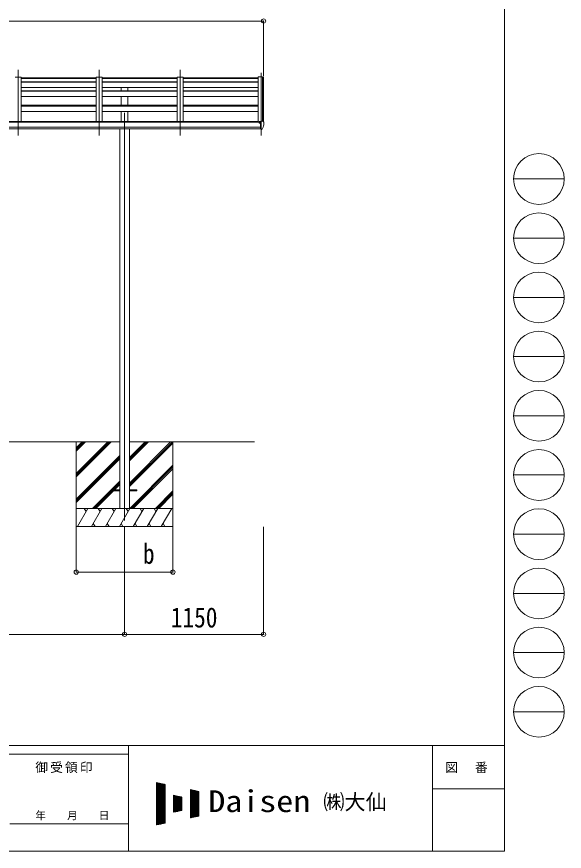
# Model space of a CAD drawing. Units: millimetres at full size; details may follow other scales. Extents: x -9783 to 9892, y -6828 to 6752.
# Drawn here: x 5362 to 9892, y -6828 to 80 of the extents above; entities that cross this region are included whole.
import ezdxf
from ezdxf.enums import TextEntityAlignment as Align

# ---------------------------------------------------------------- set-up
doc = ezdxf.new("R2010")
doc.units = ezdxf.units.MM
doc.header["$LTSCALE"] = 35
doc.header["$PDMODE"] = 32
doc.header["$PDSIZE"] = 35
for name, color, linetype, lineweight in [('0-0_0', 7, 'Continuous', 9), ('0-1_本体', 4, 'Continuous', 9), ('0-2_部品', 7, 'Continuous', 9), ('0-8_PARTS2', 2, 'Continuous', 9), ('0-A_寸法', 6, 'Continuous', 9), ('F-0_240', 7, 'Continuous', 9)]:
    doc.layers.add(name, color=color, linetype=linetype, lineweight=lineweight)
doc.styles.add('ＭＳ ゴシック', font='')
doc.styles.get('ＭＳ ゴシック').set_extended_font_data('MS Gothic')

msp = doc.modelspace()

# ---------------------------------------------------------------- linework, layer by layer
at = {"layer": '0-0_0'}
for p, q in [((3193.58, -3439.42), (6214.58, -3439.42)), ((5854.08, -3439.42), (5854.08, -4139.42)), ((5854.08, -3700.15), (6114.81, -3439.42)), ((5854.08, -3714.29), (6128.96, -3439.42)), ((5854.08, -3728.44), (6143.1, -3439.42)), ((5854.08, -3516.31), (5930.96, -3439.42)), ((5854.08, -3502.16), (5916.82, -3439.42)), ((5854.08, -3488.02), (5902.68, -3439.42)), ((6293.58, -3439.42), (7330.08, -3439.42)), ((6293.58, -3781.15), (6635.31, -3439.42)), ((6293.58, -3795.29), (6649.46, -3439.42)), ((6293.58, -3597.3), (6451.46, -3439.42)), ((6293.58, -3583.16), (6437.32, -3439.42)), ((6293.58, -3569.02), (6423.18, -3439.42)), ((6293.58, -3809.44), (6654.08, -3448.94)), ((6654.08, -3439.42), (6654.08, -4139.42)), ((5854.08, -3912.28), (6214.58, -3551.79)), ((5854.08, -3926.43), (6214.58, -3565.93)), ((5854.08, -3940.57), (6214.58, -3580.07)), ((6297.44, -3989.42), (6654.08, -3632.79)), ((6311.58, -3989.42), (6654.08, -3646.93)), ((6325.73, -3989.42), (6654.08, -3661.07)), ((5989.07, -3989.42), (6214.58, -3763.92)), ((6157.73, -3834.91), (6214.58, -3778.06)), ((6171.87, -3834.91), (6214.58, -3792.2)), ((6003.22, -3989.42), (6154.08, -3838.56)), ((6017.36, -3989.42), (6162.87, -3843.91)), ((6509.57, -3989.42), (6654.08, -3844.92)), ((6523.72, -3989.42), (6654.08, -3859.06)), ((6537.86, -3989.42), (6654.08, -3873.2)), ((6654.08, -3989.42), (5854.08, -3989.42)), ((5864.37, -4139.42), (5950.97, -3989.42)), ((5935.97, -4015.41), (5920.97, -3989.42)), ((5979.84, -4139.42), (6066.44, -3989.42)), ((6051.44, -4015.41), (6036.44, -3989.42)), ((6095.31, -4139.42), (6181.91, -3989.42)), ((6166.91, -4015.41), (6151.91, -3989.42)), ((6210.78, -4139.42), (6297.38, -3989.42)), ((6282.38, -4015.41), (6267.38, -3989.42)), ((6326.25, -4139.42), (6412.85, -3989.42)), ((6397.85, -4015.41), (6382.85, -3989.42)), ((6441.72, -4139.42), (6528.32, -3989.42)), ((6498.32, -3989.42), (6513.32, -4015.41)), ((6557.19, -4139.42), (6643.8, -3989.42)), ((5854.08, -4139.42), (6654.08, -4139.42)), ((5994.84, -4113.45), (6009.84, -4139.42)), ((6110.31, -4113.44), (6125.31, -4139.42)), ((6225.78, -4113.44), (6240.78, -4139.42)), ((6341.25, -4113.45), (6356.25, -4139.42)), ((6456.72, -4113.45), (6471.72, -4139.42)), ((6572.19, -4113.45), (6587.19, -4139.42))]:
    msp.add_line(p, q, dxfattribs=at)
at = {"layer": '0-1_本体'}
for p, q in [((5399.08, -419.35), (5349.08, -419.35)), ((5399.08, -419.35), (5399.08, -786.94)), ((6019.08, -424.84), (5399.08, -424.84)), ((6019.08, -431.91), (5399.08, -431.91)), ((6019.08, -458.04), (5399.08, -458.04)), ((6019.08, -460.6), (5399.08, -460.6)), ((6019.08, -419.35), (6019.08, -786.94)), ((6069.08, -419.35), (6019.08, -419.35)), ((6069.08, -419.35), (6069.08, -786.94)), ((6689.08, -424.84), (6069.08, -424.84)), ((6689.08, -431.91), (6069.08, -431.91)), ((6689.08, -458.04), (6069.08, -458.04)), ((6689.08, -460.6), (6069.08, -460.6)), ((6689.08, -419.35), (6689.08, -786.94)), ((6739.08, -419.35), (6689.08, -419.35)), ((6739.08, -419.35), (6739.08, -786.94)), ((7359.08, -424.84), (6739.08, -424.84)), ((7359.08, -431.91), (6739.08, -431.91)), ((7359.08, -458.04), (6739.08, -458.04)), ((7359.08, -460.6), (6739.08, -460.6)), ((7359.08, -418.75), (7359.08, -793.47)), ((7395, -418.95), (7394.38, -420.57)), ((7395.08, -418.84), (7395.08, -783.66)), ((7403.14, -419.17), (7395.3, -418.76)), ((7404.08, -420.06), (7404.09, -790.21)), ((6019.08, -505.34), (5399.08, -505.34)), ((6019.08, -532.31), (5399.08, -532.31)), ((6019.08, -537.26), (5399.08, -537.26)), ((6689.08, -505.34), (6069.08, -505.34)), ((6689.08, -532.31), (6069.08, -532.31)), ((6689.08, -537.26), (6069.08, -537.26)), ((6226.58, -532.17), (6226.58, -505.18)), ((6281.58, -532.17), (6281.58, -505.18)), ((7359.08, -505.34), (6739.08, -505.34)), ((7359.08, -532.31), (6739.08, -532.31)), ((7359.08, -537.26), (6739.08, -537.26)), ((6019.08, -581.45), (5399.08, -581.45)), ((6689.08, -581.45), (6069.08, -581.45)), ((6226.58, -653.08), (6226.58, -581.3)), ((6281.58, -653.08), (6281.58, -581.3)), ((7359.08, -581.45), (6739.08, -581.45)), ((6019.08, -653.25), (5399.08, -653.25)), ((6019.08, -660.05), (5399.08, -660.05)), ((6689.08, -653.25), (6069.08, -653.25)), ((6689.08, -660.05), (6069.08, -660.05)), ((7359.08, -653.25), (6739.08, -653.25)), ((7359.08, -660.05), (6739.08, -660.05)), ((6019.08, -703.6), (5399.08, -703.6)), ((6689.08, -703.6), (6069.08, -703.6)), ((6226.58, -786.97), (6226.58, -703.43)), ((6281.58, -786.97), (6281.58, -703.43)), ((7359.08, -703.6), (6739.08, -703.6)), ((7377.58, -793.47), (2030.58, -793.47)), ((7354.08, -786.94), (2054.08, -786.94)), ((7354.08, -793.47), (7354.08, -786.94)), ((2030.58, -834.87), (7377.58, -834.87)), ((7377.58, -846.72), (2030.58, -846.64)), ((6214.58, -847.04), (6214.58, -3989.44)), ((6293.58, -847.04), (6293.58, -3989.44))]:
    msp.add_line(p, q, dxfattribs=at)
msp.add_lwpolyline([(7394.38, -783.66), (7394.38, -418.75), (7359.08, -418.75)], dxfattribs=at)
msp.add_circle((7370.11, -798.58), 3, dxfattribs=at)
for centre, radius, start, end in [((7395.29, -419.06), 0.301, 87.13321, 158.93673), ((7403.08, -420.17), 1, 6.67014, 87)]:
    msp.add_arc(centre, radius, start, end, dxfattribs=at)
at = {"layer": '0-2_部品'}
for p, q in [((7367.58, -789.51), (7367.58, -793.47)), ((7382.58, -788.35), (7368.58, -788.41)), ((7372.08, -788.39), (7372.08, -786.5)), ((7372.58, -798.58), (7372.28, -798.58)), ((7373.11, -798.58), (7372.58, -798.58)), ((7372.91, -786.08), (7382.58, -785.36)), ((7377.58, -793.4), (7384.08, -793)), ((7382.58, -784.58), (7384.08, -784.58)), ((7382.58, -784.58), (7382.58, -790.75)), ((7384.08, -852.16), (7384.08, -783.66)), ((7399.17, -784.23), (7403.24, -790.04)), ((7406.08, -793.04), (7406.08, -793.66)), ((7377.58, -848.97), (7383.08, -848.97)), ((7383.58, -849.97), (7383.08, -848.97)), ((7384.08, -849.97), (7383.58, -849.97)), ((7385.58, -852.07), (7384.08, -852.16)), ((7385.58, -852.07), (7389.29, -851.85)), ((7391.71, -850.35), (7401.45, -834.97))]:
    msp.add_line(p, q, dxfattribs=at)
at = {"layer": '0-2_部品', "color": 4}
for p, q in [((6154.08, -3834.91), (6214.58, -3834.91)), ((6154.08, -3834.91), (6154.08, -3843.91)), ((6154.08, -3843.91), (6214.58, -3843.91)), ((6293.58, -3834.91), (6354.08, -3834.91)), ((6293.58, -3843.91), (6354.08, -3843.91)), ((6354.08, -3834.91), (6354.08, -3843.91))]:
    msp.add_line(p, q, dxfattribs=at)
at = {"layer": '0-2_部品'}
for points in [[(7367.58, -796.96), (7367.58, -798.58), (7367.11, -798.58)], [(7372.28, -797.39), (7372.28, -798.58), (7367.58, -798.58)], [(7372.91, -786.08), (7372.74, -786.1), (7372.58, -786.13), (7372.44, -786.17), (7372.32, -786.22), (7372.22, -786.28), (7372.14, -786.35), (7372.1, -786.42), (7372.08, -786.5)], [(7377.58, -848.97), (7377.58, -790.75), (7382.58, -790.75)], [(7384.08, -783.66), (7396.08, -783.66), (7398.41, -783.81)], [(7384.08, -838.27), (7380.92, -837.87), (7377.58, -837.44)]]:
    msp.add_lwpolyline(points, dxfattribs=at)
for centre, radius, start, end in [((7370.08, -798.58), 2.5, 28.35764, 180), ((7370.08, -798.58), 2.5, 0, 28.35764), ((7398.35, -784.81), 1, 35, 86.5), ((7213.59, -793.66), 192.49, 347.8767, 359.9992), ((7403.08, -793.04), 3, 0, 87), ((7389.11, -848.85), 3, 273.5, 330), ((7398.85, -833.47), 3, 330, 348.16652)]:
    msp.add_arc(centre, radius, start, end, dxfattribs=at)
msp.add_ellipse((7368.58, -789.51), major_axis=(0.02, 1.1), ratio=0.906239, start_param=0.0206394, end_param=1.5914357, dxfattribs=at)
at = {"layer": '0-8_PARTS2'}
for p, q in [((5374.08, -902.97), (5374.08, -359.13)), ((6044.08, -902.97), (6044.08, -359.13)), ((6714.08, -902.97), (6714.08, -359.13)), ((7384.08, -383.69), (7384.08, -902.97)), ((6254.08, -714.19), (6254.08, -4089.42))]:
    msp.add_line(p, q, dxfattribs=at)
at = {"layer": '0-A_寸法'}
for p, q in [((2004.09, 44.47), (7404.08, 44.47)), ((7404.08, 44.47), (7404.08, -411.1)), ((5854.08, -4517.32), (5854.08, -4142.91)), ((6254.08, -5032.3), (6254.08, -4142.91)), ((6654.08, -4517.32), (6654.08, -4142.91)), ((7404.08, -5032.3), (7404.08, -4142.91)), ((5854.08, -4517.32), (6654.08, -4517.32)), ((3154.08, -5032.3), (6254.08, -5032.3)), ((6254.08, -5032.3), (7404.08, -5032.3))]:
    msp.add_line(p, q, dxfattribs=at)
for p in [(7404.08, 44.47), (5854.08, -4517.32), (6654.08, -4517.32), (6254.08, -5032.3), (7404.08, -5032.3)]:
    msp.add_point(p, dxfattribs=at)
at = {"layer": 'F-0_240', "color": 5}
for p, q in [((9396.97, 6751.9), (9396.97, -6828.1)), ((-9783.03, -5953.1), (9396.97, -5953.1)), ((6285.75, -5953.1), (6285.75, -6828.1)), ((8801.97, -5953.1), (8801.97, -6828.1)), ((-9783.03, -6023.1), (6285.75, -6023.1)), ((8801.97, -6311.85), (9396.97, -6311.85)), ((5305.75, -6600.6), (6285.75, -6600.6)), ((-9783.03, -6828.1), (9396.97, -6828.1))]:
    msp.add_line(p, q, dxfattribs=at)
at = {"layer": 'F-0_240', "color": 4}
for p, q in [((9471.77, -1263.1), (9891.77, -1263.1)), ((9471.77, -1753.1), (9891.77, -1753.1)), ((9471.77, -2243.1), (9891.77, -2243.1)), ((9471.77, -2733.1), (9891.77, -2733.1)), ((9471.77, -3223.1), (9891.77, -3223.1)), ((9471.77, -3713.1), (9891.77, -3713.1)), ((9471.77, -4203.1), (9891.77, -4203.1)), ((9471.77, -4693.1), (9891.77, -4693.1)), ((9471.77, -5183.1), (9891.77, -5183.1)), ((9471.77, -5673.1), (9891.77, -5673.1))]:
    msp.add_line(p, q, dxfattribs=at)
at = {"layer": 'F-0_240'}
for p, q in [((6519.04, -6259.47), (6589.04, -6274.05)), ((6519.04, -6259.47), (6519.04, -6609.47)), ((6519.04, -6262.76), (6534.85, -6262.76)), ((6519.04, -6266.26), (6551.65, -6266.26)), ((6519.04, -6269.76), (6568.45, -6269.76)), ((6519.04, -6273.26), (6585.25, -6273.26)), ((6519.04, -6276.76), (6589.04, -6276.76)), ((6519.04, -6280.26), (6589.04, -6280.26)), ((6519.04, -6283.76), (6589.04, -6283.76)), ((6521.12, -6609.03), (6521.12, -6259.9)), ((6524.62, -6608.3), (6524.62, -6260.63)), ((6528.12, -6607.58), (6528.12, -6261.36)), ((6531.62, -6606.85), (6531.62, -6262.09)), ((6535.12, -6606.12), (6535.12, -6262.81)), ((6538.62, -6605.39), (6538.62, -6263.54)), ((6542.12, -6604.66), (6542.12, -6264.27)), ((6545.62, -6603.93), (6545.62, -6265)), ((6549.12, -6603.2), (6549.12, -6265.73)), ((6552.62, -6602.47), (6552.62, -6266.46)), ((6556.12, -6601.74), (6556.12, -6267.19)), ((6559.62, -6601.01), (6559.62, -6267.92)), ((6563.12, -6600.28), (6563.12, -6268.65)), ((6566.62, -6599.55), (6566.62, -6269.38)), ((6570.12, -6598.83), (6570.12, -6270.11)), ((6573.62, -6598.1), (6573.62, -6270.84)), ((6577.12, -6597.37), (6577.12, -6271.56)), ((6580.62, -6596.64), (6580.62, -6272.29)), ((6584.12, -6595.91), (6584.12, -6273.02)), ((6587.62, -6595.18), (6587.62, -6273.75)), ((6589.04, -6274.05), (6589.04, -6594.88)), ((6519.04, -6287.26), (6589.04, -6287.26)), ((6519.04, -6290.76), (6589.04, -6290.76)), ((6519.04, -6294.26), (6589.04, -6294.26)), ((6519.04, -6297.76), (6589.04, -6297.76)), ((6519.04, -6301.26), (6589.04, -6301.26)), ((6519.04, -6304.76), (6589.04, -6304.76)), ((6519.04, -6308.26), (6589.04, -6308.26)), ((6519.04, -6311.76), (6589.04, -6311.76)), ((6519.04, -6315.26), (6589.04, -6315.26)), ((6519.04, -6318.76), (6589.04, -6318.76)), ((6519.04, -6322.26), (6589.04, -6322.26)), ((6519.04, -6325.76), (6589.04, -6325.76)), ((6519.04, -6329.26), (6589.04, -6329.26)), ((6519.04, -6332.76), (6589.04, -6332.76)), ((6519.04, -6336.26), (6589.04, -6336.26)), ((6519.04, -6339.76), (6589.04, -6339.76)), ((6519.04, -6343.26), (6589.04, -6343.26)), ((6519.04, -6346.76), (6589.04, -6346.76)), ((6519.04, -6350.26), (6589.04, -6350.26)), ((6519.04, -6353.76), (6589.04, -6353.76)), ((6799.04, -6317.8), (6869.04, -6332.38)), ((6799.04, -6317.8), (6799.04, -6551.13)), ((6799.04, -6318.76), (6803.65, -6318.76)), ((6799.04, -6322.26), (6820.45, -6322.26)), ((6799.04, -6325.76), (6837.25, -6325.76)), ((6799.04, -6329.26), (6854.05, -6329.26)), ((6799.04, -6332.76), (6869.04, -6332.76)), ((6799.04, -6336.26), (6869.04, -6336.26)), ((6799.04, -6339.76), (6869.04, -6339.76)), ((6799.04, -6343.26), (6869.04, -6343.26)), ((6799.04, -6346.76), (6869.04, -6346.76)), ((6799.04, -6350.26), (6869.04, -6350.26)), ((6799.04, -6353.76), (6869.04, -6353.76)), ((6801.12, -6550.7), (6801.12, -6318.23)), ((6804.62, -6549.97), (6804.62, -6318.96)), ((6808.12, -6549.24), (6808.12, -6319.69)), ((6811.62, -6548.51), (6811.62, -6320.42)), ((6815.12, -6547.78), (6815.12, -6321.15)), ((6818.62, -6547.05), (6818.62, -6321.88)), ((6822.12, -6546.33), (6822.12, -6322.61)), ((6825.62, -6545.6), (6825.62, -6323.34)), ((6829.12, -6544.87), (6829.12, -6324.06)), ((6832.62, -6544.14), (6832.62, -6324.79)), ((6836.12, -6543.41), (6836.12, -6325.52)), ((6839.62, -6542.68), (6839.62, -6326.25)), ((6843.12, -6541.95), (6843.12, -6326.98)), ((6846.62, -6541.22), (6846.62, -6327.71)), ((6850.12, -6540.49), (6850.12, -6328.44)), ((6853.62, -6539.76), (6853.62, -6329.17)), ((6857.12, -6539.03), (6857.12, -6329.9)), ((6860.62, -6538.3), (6860.62, -6330.63)), ((6864.12, -6537.58), (6864.12, -6331.36)), ((6867.62, -6536.85), (6867.62, -6332.09)), ((6869.04, -6332.38), (6869.04, -6536.55)), ((6519.04, -6357.26), (6589.04, -6357.26)), ((6519.04, -6360.76), (6589.04, -6360.76)), ((6519.04, -6364.26), (6589.04, -6364.26)), ((6519.04, -6367.76), (6589.04, -6367.76)), ((6519.04, -6371.26), (6589.04, -6371.26)), ((6519.04, -6374.76), (6589.04, -6374.76)), ((6519.04, -6378.26), (6589.04, -6378.26)), ((6519.04, -6381.76), (6589.04, -6381.76)), ((6519.04, -6385.26), (6589.04, -6385.26)), ((6519.04, -6388.76), (6589.04, -6388.76)), ((6519.04, -6392.26), (6589.04, -6392.26)), ((6519.04, -6395.76), (6589.04, -6395.76)), ((6519.04, -6399.26), (6589.04, -6399.26)), ((6519.04, -6402.76), (6589.04, -6402.76)), ((6519.04, -6406.26), (6589.04, -6406.26)), ((6519.04, -6409.76), (6589.04, -6409.76)), ((6519.04, -6413.26), (6589.04, -6413.26)), ((6519.04, -6416.76), (6589.04, -6416.76)), ((6519.04, -6420.26), (6589.04, -6420.26)), ((6519.04, -6423.76), (6589.04, -6423.76)), ((6659.04, -6364.47), (6729.04, -6379.05)), ((6659.04, -6364.47), (6659.04, -6504.47)), ((6659.04, -6367.76), (6674.85, -6367.76)), ((6659.04, -6371.26), (6691.65, -6371.26)), ((6659.04, -6374.76), (6708.45, -6374.76)), ((6659.04, -6378.26), (6725.25, -6378.26)), ((6659.04, -6381.76), (6729.04, -6381.76)), ((6659.04, -6385.26), (6729.04, -6385.26)), ((6659.04, -6388.76), (6729.04, -6388.76)), ((6659.04, -6392.26), (6729.04, -6392.26)), ((6659.04, -6395.76), (6729.04, -6395.76)), ((6659.04, -6399.26), (6729.04, -6399.26)), ((6659.04, -6402.76), (6729.04, -6402.76)), ((6659.04, -6406.26), (6729.04, -6406.26)), ((6659.04, -6409.76), (6729.04, -6409.76)), ((6659.04, -6413.26), (6729.04, -6413.26)), ((6659.04, -6416.76), (6729.04, -6416.76)), ((6659.04, -6420.26), (6729.04, -6420.26)), ((6659.04, -6423.76), (6729.04, -6423.76)), ((6661.12, -6504.03), (6661.12, -6364.9)), ((6664.62, -6503.3), (6664.62, -6365.63)), ((6668.12, -6502.58), (6668.12, -6366.36)), ((6671.62, -6501.85), (6671.62, -6367.09)), ((6675.12, -6501.12), (6675.12, -6367.81)), ((6678.62, -6500.39), (6678.62, -6368.54)), ((6682.12, -6499.66), (6682.12, -6369.27)), ((6685.62, -6498.93), (6685.62, -6370)), ((6689.12, -6498.2), (6689.12, -6370.73)), ((6692.62, -6497.47), (6692.62, -6371.46)), ((6696.12, -6496.74), (6696.12, -6372.19)), ((6699.62, -6496.01), (6699.62, -6372.92)), ((6703.12, -6495.28), (6703.12, -6373.65)), ((6706.62, -6494.55), (6706.62, -6374.38)), ((6710.12, -6493.83), (6710.12, -6375.11)), ((6713.62, -6493.1), (6713.62, -6375.84)), ((6717.12, -6492.37), (6717.12, -6376.56)), ((6720.62, -6491.64), (6720.62, -6377.29)), ((6724.12, -6490.91), (6724.12, -6378.02)), ((6727.62, -6490.18), (6727.62, -6378.75)), ((6729.04, -6379.05), (6729.04, -6489.88)), ((6799.04, -6357.26), (6869.04, -6357.26)), ((6799.04, -6360.76), (6869.04, -6360.76)), ((6799.04, -6364.26), (6869.04, -6364.26)), ((6799.04, -6367.76), (6869.04, -6367.76)), ((6799.04, -6371.26), (6869.04, -6371.26)), ((6799.04, -6374.76), (6869.04, -6374.76)), ((6799.04, -6378.26), (6869.04, -6378.26)), ((6799.04, -6381.76), (6869.04, -6381.76)), ((6799.04, -6385.26), (6869.04, -6385.26)), ((6799.04, -6388.76), (6869.04, -6388.76)), ((6799.04, -6392.26), (6869.04, -6392.26)), ((6799.04, -6395.76), (6869.04, -6395.76)), ((6799.04, -6399.26), (6869.04, -6399.26)), ((6799.04, -6402.76), (6869.04, -6402.76)), ((6799.04, -6406.26), (6869.04, -6406.26)), ((6799.04, -6409.76), (6869.04, -6409.76)), ((6799.04, -6413.26), (6869.04, -6413.26)), ((6799.04, -6416.76), (6869.04, -6416.76)), ((6799.04, -6420.26), (6869.04, -6420.26)), ((6799.04, -6423.76), (6869.04, -6423.76)), ((6519.04, -6427.26), (6589.04, -6427.26)), ((6519.04, -6430.76), (6589.04, -6430.76)), ((6519.04, -6434.26), (6589.04, -6434.26)), ((6519.04, -6437.76), (6589.04, -6437.76)), ((6519.04, -6441.26), (6589.04, -6441.26)), ((6519.04, -6444.76), (6589.04, -6444.76)), ((6519.04, -6448.26), (6589.04, -6448.26)), ((6519.04, -6451.76), (6589.04, -6451.76)), ((6519.04, -6455.26), (6589.04, -6455.26)), ((6519.04, -6458.76), (6589.04, -6458.76)), ((6519.04, -6462.26), (6589.04, -6462.26)), ((6519.04, -6465.76), (6589.04, -6465.76)), ((6519.04, -6469.26), (6589.04, -6469.26)), ((6519.04, -6472.76), (6589.04, -6472.76)), ((6519.04, -6476.26), (6589.04, -6476.26)), ((6519.04, -6479.76), (6589.04, -6479.76)), ((6519.04, -6483.26), (6589.04, -6483.26)), ((6519.04, -6486.76), (6589.04, -6486.76)), ((6519.04, -6490.26), (6589.04, -6490.26)), ((6519.04, -6493.76), (6589.04, -6493.76)), ((6659.04, -6427.26), (6729.04, -6427.26)), ((6659.04, -6430.76), (6729.04, -6430.76)), ((6659.04, -6434.26), (6729.04, -6434.26)), ((6659.04, -6437.76), (6729.04, -6437.76)), ((6659.04, -6441.26), (6729.04, -6441.26)), ((6659.04, -6444.76), (6729.04, -6444.76)), ((6659.04, -6448.26), (6729.04, -6448.26)), ((6659.04, -6451.76), (6729.04, -6451.76)), ((6659.04, -6455.26), (6729.04, -6455.26)), ((6659.04, -6458.76), (6729.04, -6458.76)), ((6659.04, -6462.26), (6729.04, -6462.26)), ((6659.04, -6465.76), (6729.04, -6465.76)), ((6659.04, -6469.26), (6729.04, -6469.26)), ((6659.04, -6472.76), (6729.04, -6472.76)), ((6659.04, -6476.26), (6729.04, -6476.26)), ((6659.04, -6479.76), (6729.04, -6479.76)), ((6659.04, -6483.26), (6729.04, -6483.26)), ((6659.04, -6486.76), (6729.04, -6486.76)), ((6659.04, -6504.47), (6729.04, -6489.88)), ((6659.04, -6490.26), (6727.23, -6490.26)), ((6659.04, -6493.76), (6710.43, -6493.76)), ((6799.04, -6427.26), (6869.04, -6427.26)), ((6799.04, -6430.76), (6869.04, -6430.76)), ((6799.04, -6434.26), (6869.04, -6434.26)), ((6799.04, -6437.76), (6869.04, -6437.76)), ((6799.04, -6441.26), (6869.04, -6441.26)), ((6799.04, -6444.76), (6869.04, -6444.76)), ((6799.04, -6448.26), (6869.04, -6448.26)), ((6799.04, -6451.76), (6869.04, -6451.76)), ((6799.04, -6455.26), (6869.04, -6455.26)), ((6799.04, -6458.76), (6869.04, -6458.76)), ((6799.04, -6462.26), (6869.04, -6462.26)), ((6799.04, -6465.76), (6869.04, -6465.76)), ((6799.04, -6469.26), (6869.04, -6469.26)), ((6799.04, -6472.76), (6869.04, -6472.76)), ((6799.04, -6476.26), (6869.04, -6476.26)), ((6799.04, -6479.76), (6869.04, -6479.76)), ((6799.04, -6483.26), (6869.04, -6483.26)), ((6799.04, -6486.76), (6869.04, -6486.76)), ((6799.04, -6490.26), (6869.04, -6490.26)), ((6799.04, -6493.76), (6869.04, -6493.76)), ((6519.04, -6497.26), (6589.04, -6497.26)), ((6519.04, -6500.76), (6589.04, -6500.76)), ((6519.04, -6504.26), (6589.04, -6504.26)), ((6519.04, -6507.76), (6589.04, -6507.76)), ((6519.04, -6511.26), (6589.04, -6511.26)), ((6519.04, -6514.76), (6589.04, -6514.76)), ((6519.04, -6518.26), (6589.04, -6518.26)), ((6519.04, -6521.76), (6589.04, -6521.76)), ((6519.04, -6525.26), (6589.04, -6525.26)), ((6519.04, -6528.76), (6589.04, -6528.76)), ((6519.04, -6532.26), (6589.04, -6532.26)), ((6519.04, -6535.76), (6589.04, -6535.76)), ((6519.04, -6539.26), (6589.04, -6539.26)), ((6519.04, -6542.76), (6589.04, -6542.76)), ((6519.04, -6546.26), (6589.04, -6546.26)), ((6519.04, -6549.76), (6589.04, -6549.76)), ((6519.04, -6553.26), (6589.04, -6553.26)), ((6519.04, -6556.76), (6589.04, -6556.76)), ((6519.04, -6560.26), (6589.04, -6560.26)), ((6659.04, -6497.26), (6693.63, -6497.26)), ((6659.04, -6500.76), (6676.83, -6500.76)), ((6659.04, -6504.26), (6660.03, -6504.26)), ((6799.04, -6497.26), (6869.04, -6497.26)), ((6799.04, -6500.76), (6869.04, -6500.76)), ((6799.04, -6504.26), (6869.04, -6504.26)), ((6799.04, -6507.76), (6869.04, -6507.76)), ((6799.04, -6511.26), (6869.04, -6511.26)), ((6799.04, -6514.76), (6869.04, -6514.76)), ((6799.04, -6518.26), (6869.04, -6518.26)), ((6799.04, -6521.76), (6869.04, -6521.76)), ((6799.04, -6525.26), (6869.04, -6525.26)), ((6799.04, -6528.76), (6869.04, -6528.76)), ((6799.04, -6532.26), (6869.04, -6532.26)), ((6799.04, -6535.76), (6869.04, -6535.76)), ((6869.04, -6536.55), (6799.04, -6551.13)), ((6799.04, -6539.26), (6856.03, -6539.26)), ((6799.04, -6542.76), (6839.23, -6542.76)), ((6799.04, -6546.26), (6822.43, -6546.26)), ((6799.04, -6549.76), (6805.63, -6549.76)), ((6519.04, -6563.76), (6589.04, -6563.76)), ((6519.04, -6567.26), (6589.04, -6567.26)), ((6519.04, -6570.76), (6589.04, -6570.76)), ((6519.04, -6574.26), (6589.04, -6574.26)), ((6519.04, -6577.76), (6589.04, -6577.76)), ((6519.04, -6581.26), (6589.04, -6581.26)), ((6519.04, -6584.76), (6589.04, -6584.76)), ((6519.04, -6588.26), (6589.04, -6588.26)), ((6519.04, -6591.76), (6589.04, -6591.76)), ((6589.04, -6594.88), (6519.04, -6609.47)), ((6519.04, -6595.26), (6587.23, -6595.26)), ((6519.04, -6598.76), (6570.43, -6598.76)), ((6519.04, -6602.26), (6553.63, -6602.26)), ((6519.04, -6605.76), (6536.83, -6605.76)), ((6519.04, -6609.26), (6520.03, -6609.26))]:
    msp.add_line(p, q, dxfattribs=at)
at = {"layer": 'F-0_240', "color": 4}
for centre in [(9681.77, -1263.1), (9681.77, -1753.1), (9681.77, -2243.1), (9681.77, -2733.1), (9681.77, -3223.1), (9681.77, -3713.1), (9681.77, -4203.1), (9681.77, -4693.1), (9681.77, -5183.1), (9681.77, -5673.1)]:
    msp.add_circle(centre, 210, dxfattribs=at)

# ---------------------------------------------------------------- texts
at = {"layer": '0-A_寸法', "color": 7, "style": 'ＭＳ ゴシック', "width": 0.85}
for s, p in [('b', (6405.96, -4498.32)), ('1150', (6636.58, -5025.3))]:
    msp.add_text(s, height=166.8, dxfattribs=at).set_placement(p, align=Align.BOTTOM_LEFT)
at = {"layer": 'F-0_240', "style": 'ＭＳ ゴシック', "width": 1.15}
msp.add_text('Daisen', height=179.6, dxfattribs=at).set_placement((6947.05, -6556.97), align=Align.BOTTOM_LEFT)
at = {"layer": 'F-0_240', "style": 'ＭＳ ゴシック'}
for s, height, p in [('㈱大仙\u3000', 128.3, (7898.35, -6521.97)), ('年\u3000\u3000月\u3000\u3000日', 64.15, (5515.76, -6583.1))]:
    msp.add_text(s, height=height, dxfattribs=at).set_placement(p, align=Align.BOTTOM_LEFT)
at = {"layer": 'F-0_240', "char_height": 76.98, "attachment_point": 7, "style": 'ＭＳ ゴシック'}
for s, insert in [('\\T1.17;御受領印', (5515.75, -6180.6)), ('\\T1.17;図\u3000番', (8906.97, -6180.6))]:
    msp.add_mtext(s, dxfattribs=dict(at, insert=insert))

doc.saveas('drawing.dxf')
